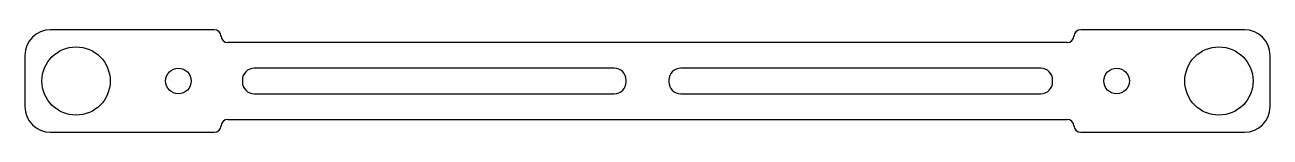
# Model space of a CAD drawing. Header units: millimetres. Extents: x -73 to 73, y -6 to 6.
import ezdxf

# ---------------------------------------------------------------- set-up
doc = ezdxf.new("R2010")
doc.units = ezdxf.units.MM

msp = doc.modelspace()

# ---------------------------------------------------------------- linework, layer by layer
at = {"color": 7, "linetype": 'Continuous', "lineweight": 25}
for p, q in [((-50.8, 6), (-70, 6)), ((70, 6), (50.8, 6)), ((-50, 5.3), (-50, 5.2)), ((49.2, 4.5), (-49.2, 4.5)), ((50, 5.2), (50, 5.3)), ((-73, 3), (-73, -3)), ((73, -3), (73, 3)), ((-3.9, 1.5), (-46.1, 1.5)), ((46.1, 1.5), (3.9, 1.5)), ((-47.5, 0.1), (-47.5, -0.1)), ((-2.5, -0.1), (-2.5, 0.1)), ((2.5, 0.1), (2.5, -0.1)), ((47.5, -0.1), (47.5, 0.1)), ((-46.1, -1.5), (-3.9, -1.5)), ((3.9, -1.5), (46.1, -1.5)), ((-50, -5.2), (-50, -5.3)), ((-49.2, -4.5), (49.2, -4.5)), ((50, -5.3), (50, -5.2)), ((-70, -6), (-50.8, -6)), ((50.8, -6), (70, -6))]:
    msp.add_line(p, q, dxfattribs=at)
for centre, radius in [((-67, 0), 4), ((67, 0), 4), ((-55, 0), 1.5), ((55, 0), 1.5)]:
    msp.add_circle(centre, radius, dxfattribs=at)
for centre, radius, start, end in [((-70, 3), 3, 90, 180), ((-50.8, 5.2), 0.8, 0, 90), ((50.8, 5.2), 0.8, 90, 180), ((70, 3), 3, 0, 90), ((-49.2, 5.3), 0.8, 180, 270), ((49.2, 5.3), 0.8, 270, 0), ((-46.1, 0.1), 1.4, 90, 180), ((-3.9, 0.1), 1.4, 0, 90), ((3.9, 0.1), 1.4, 90, 180), ((46.1, 0.1), 1.4, 0, 90), ((-46.1, -0.1), 1.4, 180, 270), ((-3.9, -0.1), 1.4, 270, 0), ((3.9, -0.1), 1.4, 180, 270), ((46.1, -0.1), 1.4, 270, 0), ((-70, -3), 3, 180, 270), ((70, -3), 3, 270, 0), ((-50.8, -5.2), 0.8, 270, 0), ((-49.2, -5.3), 0.8, 90, 180), ((49.2, -5.3), 0.8, 0, 90), ((50.8, -5.2), 0.8, 180, 270)]:
    msp.add_arc(centre, radius, start, end, dxfattribs=at)

doc.saveas('drawing.dxf')
